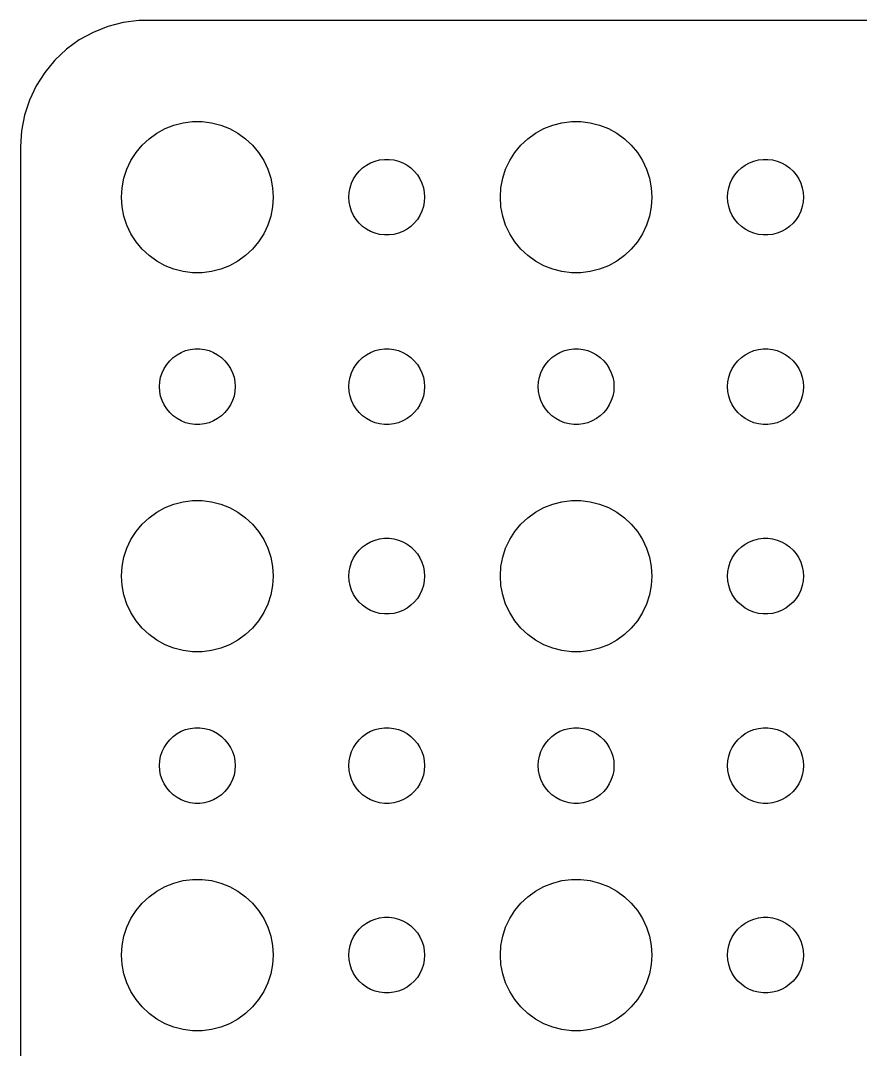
# Model space of a CAD drawing. Header units: metres. Extents: x -37 to 37, y 47 to 205.
# Drawn here: x -37 to -3.74, y 80.27 to 120.99 of the extents above; entities that cross this region are included whole.
import ezdxf

# ---------------------------------------------------------------- set-up
doc = ezdxf.new("R2010")
doc.units = ezdxf.units.M

msp = doc.modelspace()

# ---------------------------------------------------------------- linework, layer by layer
for p, q in [((-32.3139, 120.99), (-32.9369, 120.911)), ((32.3139, 120.99), (-32.3139, 120.99)), ((-33.5451, 120.755), (-34.1289, 120.524)), ((-32.9369, 120.911), (-33.5451, 120.755)), ((-34.6791, 120.222), (-35.1871, 119.853)), ((-34.1289, 120.524), (-34.6791, 120.222)), ((-35.1871, 119.853), (-35.6448, 119.423)), ((-35.6448, 119.423), (-36.0451, 118.939)), ((-36.0451, 118.939), (-36.3815, 118.409)), ((-36.3815, 118.409), (-36.6489, 117.841)), ((-36.6489, 117.841), (-36.8429, 117.243)), ((-36.8429, 117.243), (-36.9606, 116.627)), ((-30.927, 116.853), (-30.5621, 116.947)), ((-30.5621, 116.947), (-30.1884, 116.994)), ((-30.1884, 116.994), (-29.8116, 116.994)), ((-29.8116, 116.994), (-29.4379, 116.947)), ((-29.4379, 116.947), (-29.0729, 116.853)), ((-15.927, 116.853), (-15.5621, 116.947)), ((-15.5621, 116.947), (-15.1884, 116.994)), ((-15.1884, 116.994), (-14.8116, 116.994)), ((-14.8116, 116.994), (-14.4379, 116.947)), ((-14.4379, 116.947), (-14.0729, 116.853)), ((-36.9606, 116.627), (-37, 116)), ((-31.9123, 116.312), (-31.6075, 116.533)), ((-31.6075, 116.533), (-31.2773, 116.714)), ((-31.2773, 116.714), (-30.927, 116.853)), ((-29.0729, 116.853), (-28.7227, 116.714)), ((-28.7227, 116.714), (-28.3925, 116.533)), ((-28.3925, 116.533), (-28.0877, 116.312)), ((-16.9123, 116.312), (-16.6075, 116.533)), ((-16.6075, 116.533), (-16.2773, 116.714)), ((-16.2773, 116.714), (-15.927, 116.853)), ((-14.0729, 116.853), (-13.7227, 116.714)), ((-13.7227, 116.714), (-13.3925, 116.533)), ((-13.3925, 116.533), (-13.0877, 116.312)), ((-32.1869, 116.054), (-31.9123, 116.312)), ((-28.0877, 116.312), (-27.8131, 116.054)), ((-17.1869, 116.054), (-16.9123, 116.312)), ((-13.0877, 116.312), (-12.8131, 116.054)), ((-37, 116), (-37, 52)), ((-32.6289, 115.445), (-32.427, 115.763)), ((-32.427, 115.763), (-32.1869, 116.054)), ((-27.8131, 116.054), (-27.5729, 115.763)), ((-27.5729, 115.763), (-27.3711, 115.445)), ((-17.6289, 115.445), (-17.427, 115.763)), ((-17.427, 115.763), (-17.1869, 116.054)), ((-12.8131, 116.054), (-12.5729, 115.763)), ((-12.5729, 115.763), (-12.3711, 115.445)), ((-32.7893, 115.104), (-32.6289, 115.445)), ((-27.3711, 115.445), (-27.2107, 115.104)), ((-23.4561, 115.156), (-23.3037, 115.266)), ((-23.3037, 115.266), (-23.1387, 115.357)), ((-23.1387, 115.357), (-22.9635, 115.427)), ((-22.9635, 115.427), (-22.7811, 115.473)), ((-22.7811, 115.473), (-22.5942, 115.497)), ((-22.5942, 115.497), (-22.4058, 115.497)), ((-22.4058, 115.497), (-22.2189, 115.473)), ((-22.2189, 115.473), (-22.0365, 115.427)), ((-22.0365, 115.427), (-21.8613, 115.357)), ((-21.8613, 115.357), (-21.6963, 115.266)), ((-21.6963, 115.266), (-21.5439, 115.156)), ((-17.7893, 115.104), (-17.6289, 115.445)), ((-12.3711, 115.445), (-12.2107, 115.104)), ((-8.45613, 115.156), (-8.30373, 115.266)), ((-8.30373, 115.266), (-8.13866, 115.357)), ((-8.13866, 115.357), (-7.96352, 115.427)), ((-7.96352, 115.427), (-7.78107, 115.473)), ((-7.78107, 115.473), (-7.59418, 115.497)), ((-7.59418, 115.497), (-7.40581, 115.497)), ((-7.40581, 115.497), (-7.21892, 115.473)), ((-7.21892, 115.473), (-7.03647, 115.427)), ((-7.03647, 115.427), (-6.86133, 115.357)), ((-6.86133, 115.357), (-6.69626, 115.266)), ((-6.69626, 115.266), (-6.54385, 115.156)), ((-32.9057, 114.746), (-32.7893, 115.104)), ((-27.2107, 115.104), (-27.0942, 114.746)), ((-23.8145, 114.723), (-23.7135, 114.882)), ((-23.7135, 114.882), (-23.5934, 115.027)), ((-23.5934, 115.027), (-23.4561, 115.156)), ((-21.5439, 115.156), (-21.4065, 115.027)), ((-21.4065, 115.027), (-21.2865, 114.882)), ((-21.2865, 114.882), (-21.1855, 114.723)), ((-17.9057, 114.746), (-17.7893, 115.104)), ((-12.2107, 115.104), (-12.0942, 114.746)), ((-8.81445, 114.723), (-8.71352, 114.882)), ((-8.71352, 114.882), (-8.59344, 115.027)), ((-8.59344, 115.027), (-8.45613, 115.156)), ((-6.54385, 115.156), (-6.40654, 115.027)), ((-6.40654, 115.027), (-6.28647, 114.882)), ((-6.28647, 114.882), (-6.18553, 114.723)), ((-32.9763, 114.376), (-32.9057, 114.746)), ((-27.0942, 114.746), (-27.0237, 114.376)), ((-23.9529, 114.373), (-23.8947, 114.552)), ((-23.8947, 114.552), (-23.8145, 114.723)), ((-21.1855, 114.723), (-21.1053, 114.552)), ((-21.1053, 114.552), (-21.0471, 114.373)), ((-17.9763, 114.376), (-17.9057, 114.746)), ((-12.0942, 114.746), (-12.0237, 114.376)), ((-8.95287, 114.373), (-8.89465, 114.552)), ((-8.89465, 114.552), (-8.81445, 114.723)), ((-6.18553, 114.723), (-6.10533, 114.552)), ((-6.10533, 114.552), (-6.04712, 114.373)), ((-33, 114), (-32.9763, 114.376)), ((-27.0237, 114.376), (-27, 114)), ((-24, 114), (-23.9882, 114.188)), ((-23.9882, 114.188), (-23.9529, 114.373)), ((-21.0471, 114.373), (-21.0118, 114.188)), ((-21.0118, 114.188), (-21, 114)), ((-18, 114), (-17.9763, 114.376)), ((-12.0237, 114.376), (-12, 114)), ((-9, 114), (-8.98816, 114.188)), ((-8.98816, 114.188), (-8.95287, 114.373)), ((-6.04712, 114.373), (-6.01183, 114.188)), ((-6.01183, 114.188), (-6, 114)), ((-32.9763, 113.624), (-33, 114)), ((-32.9057, 113.254), (-32.9763, 113.624)), ((-27.0237, 113.624), (-27.0942, 113.254)), ((-27, 114), (-27.0237, 113.624)), ((-23.9882, 113.812), (-24, 114)), ((-23.9529, 113.627), (-23.9882, 113.812)), ((-23.8947, 113.448), (-23.9529, 113.627)), ((-21.0471, 113.627), (-21.1053, 113.448)), ((-21.0118, 113.812), (-21.0471, 113.627)), ((-21, 114), (-21.0118, 113.812)), ((-17.9763, 113.624), (-18, 114)), ((-17.9057, 113.254), (-17.9763, 113.624)), ((-12.0237, 113.624), (-12.0942, 113.254)), ((-12, 114), (-12.0237, 113.624)), ((-8.98816, 113.812), (-9, 114)), ((-8.95287, 113.627), (-8.98816, 113.812)), ((-8.89465, 113.448), (-8.95287, 113.627)), ((-6.04712, 113.627), (-6.10533, 113.448)), ((-6.01183, 113.812), (-6.04712, 113.627)), ((-6, 114), (-6.01183, 113.812)), ((-32.7893, 112.896), (-32.9057, 113.254)), ((-27.0942, 113.254), (-27.2107, 112.896)), ((-23.8145, 113.277), (-23.8947, 113.448)), ((-23.7135, 113.118), (-23.8145, 113.277)), ((-21.1855, 113.277), (-21.2865, 113.118)), ((-21.1053, 113.448), (-21.1855, 113.277)), ((-17.7893, 112.896), (-17.9057, 113.254)), ((-12.0942, 113.254), (-12.2107, 112.896)), ((-8.81445, 113.277), (-8.89465, 113.448)), ((-8.71352, 113.118), (-8.81445, 113.277)), ((-6.18553, 113.277), (-6.28647, 113.118)), ((-6.10533, 113.448), (-6.18553, 113.277)), ((-32.6289, 112.555), (-32.7893, 112.896)), ((-27.2107, 112.896), (-27.3711, 112.555)), ((-23.5934, 112.973), (-23.7135, 113.118)), ((-23.4561, 112.844), (-23.5934, 112.973)), ((-23.3037, 112.734), (-23.4561, 112.844)), ((-21.5439, 112.844), (-21.6963, 112.734)), ((-21.4065, 112.973), (-21.5439, 112.844)), ((-21.2865, 113.118), (-21.4065, 112.973)), ((-17.6289, 112.555), (-17.7893, 112.896)), ((-12.2107, 112.896), (-12.3711, 112.555)), ((-8.59344, 112.973), (-8.71352, 113.118)), ((-8.45613, 112.844), (-8.59344, 112.973)), ((-8.30373, 112.734), (-8.45613, 112.844)), ((-6.54385, 112.844), (-6.69626, 112.734)), ((-6.40654, 112.973), (-6.54385, 112.844)), ((-6.28647, 113.118), (-6.40654, 112.973)), ((-32.427, 112.237), (-32.6289, 112.555)), ((-27.3711, 112.555), (-27.5729, 112.237)), ((-23.1387, 112.643), (-23.3037, 112.734)), ((-22.9635, 112.573), (-23.1387, 112.643)), ((-22.7811, 112.527), (-22.9635, 112.573)), ((-22.5942, 112.503), (-22.7811, 112.527)), ((-22.4058, 112.503), (-22.5942, 112.503)), ((-22.2189, 112.527), (-22.4058, 112.503)), ((-22.0365, 112.573), (-22.2189, 112.527)), ((-21.8613, 112.643), (-22.0365, 112.573)), ((-21.6963, 112.734), (-21.8613, 112.643)), ((-17.427, 112.237), (-17.6289, 112.555)), ((-12.3711, 112.555), (-12.5729, 112.237)), ((-8.13866, 112.643), (-8.30373, 112.734)), ((-7.96352, 112.573), (-8.13866, 112.643)), ((-7.78107, 112.527), (-7.96352, 112.573)), ((-7.59418, 112.503), (-7.78107, 112.527)), ((-7.40581, 112.503), (-7.59418, 112.503)), ((-7.21892, 112.527), (-7.40581, 112.503)), ((-7.03647, 112.573), (-7.21892, 112.527)), ((-6.86133, 112.643), (-7.03647, 112.573)), ((-6.69626, 112.734), (-6.86133, 112.643)), ((-32.1869, 111.946), (-32.427, 112.237)), ((-27.5729, 112.237), (-27.8131, 111.946)), ((-17.1869, 111.946), (-17.427, 112.237)), ((-12.5729, 112.237), (-12.8131, 111.946)), ((-31.9123, 111.688), (-32.1869, 111.946)), ((-31.6075, 111.467), (-31.9123, 111.688)), ((-28.0877, 111.688), (-28.3925, 111.467)), ((-27.8131, 111.946), (-28.0877, 111.688)), ((-16.9123, 111.688), (-17.1869, 111.946)), ((-16.6075, 111.467), (-16.9123, 111.688)), ((-13.0877, 111.688), (-13.3925, 111.467)), ((-12.8131, 111.946), (-13.0877, 111.688)), ((-31.2773, 111.286), (-31.6075, 111.467)), ((-30.927, 111.147), (-31.2773, 111.286)), ((-28.7227, 111.286), (-29.0729, 111.147)), ((-28.3925, 111.467), (-28.7227, 111.286)), ((-16.2773, 111.286), (-16.6075, 111.467)), ((-15.927, 111.147), (-16.2773, 111.286)), ((-13.7227, 111.286), (-14.0729, 111.147)), ((-13.3925, 111.467), (-13.7227, 111.286)), ((-30.5621, 111.053), (-30.927, 111.147)), ((-30.1884, 111.006), (-30.5621, 111.053)), ((-29.8116, 111.006), (-30.1884, 111.006)), ((-29.4379, 111.053), (-29.8116, 111.006)), ((-29.0729, 111.147), (-29.4379, 111.053)), ((-15.5621, 111.053), (-15.927, 111.147)), ((-15.1884, 111.006), (-15.5621, 111.053)), ((-14.8116, 111.006), (-15.1884, 111.006)), ((-14.4379, 111.053), (-14.8116, 111.006)), ((-14.0729, 111.147), (-14.4379, 111.053)), ((-30.6387, 107.857), (-30.4635, 107.927)), ((-30.4635, 107.927), (-30.2811, 107.973)), ((-30.2811, 107.973), (-30.0942, 107.997)), ((-30.0942, 107.997), (-29.9058, 107.997)), ((-29.9058, 107.997), (-29.7189, 107.973)), ((-29.7189, 107.973), (-29.5365, 107.927)), ((-29.5365, 107.927), (-29.3613, 107.857)), ((-23.1387, 107.857), (-22.9635, 107.927)), ((-22.9635, 107.927), (-22.7811, 107.973)), ((-22.7811, 107.973), (-22.5942, 107.997)), ((-22.5942, 107.997), (-22.4058, 107.997)), ((-22.4058, 107.997), (-22.2189, 107.973)), ((-22.2189, 107.973), (-22.0365, 107.927)), ((-22.0365, 107.927), (-21.8613, 107.857)), ((-15.6387, 107.857), (-15.4635, 107.927)), ((-15.4635, 107.927), (-15.2811, 107.973)), ((-15.2811, 107.973), (-15.0942, 107.997)), ((-15.0942, 107.997), (-14.9058, 107.997)), ((-14.9058, 107.997), (-14.7189, 107.973)), ((-14.7189, 107.973), (-14.5365, 107.927)), ((-14.5365, 107.927), (-14.3613, 107.857)), ((-8.13866, 107.857), (-7.96352, 107.927)), ((-7.96352, 107.927), (-7.78107, 107.973)), ((-7.78107, 107.973), (-7.59418, 107.997)), ((-7.59418, 107.997), (-7.40581, 107.997)), ((-7.40581, 107.997), (-7.21892, 107.973)), ((-7.21892, 107.973), (-7.03647, 107.927)), ((-7.03647, 107.927), (-6.86133, 107.857)), ((-31.2135, 107.382), (-31.0934, 107.527)), ((-31.0934, 107.527), (-30.9561, 107.656)), ((-30.9561, 107.656), (-30.8037, 107.766)), ((-30.8037, 107.766), (-30.6387, 107.857)), ((-29.3613, 107.857), (-29.1963, 107.766)), ((-29.1963, 107.766), (-29.0439, 107.656)), ((-29.0439, 107.656), (-28.9065, 107.527)), ((-28.9065, 107.527), (-28.7865, 107.382)), ((-23.7135, 107.382), (-23.5934, 107.527)), ((-23.5934, 107.527), (-23.4561, 107.656)), ((-23.4561, 107.656), (-23.3037, 107.766)), ((-23.3037, 107.766), (-23.1387, 107.857)), ((-21.8613, 107.857), (-21.6963, 107.766)), ((-21.6963, 107.766), (-21.5439, 107.656)), ((-21.5439, 107.656), (-21.4065, 107.527)), ((-21.4065, 107.527), (-21.2865, 107.382)), ((-16.2135, 107.382), (-16.0934, 107.527)), ((-16.0934, 107.527), (-15.9561, 107.656)), ((-15.9561, 107.656), (-15.8037, 107.766)), ((-15.8037, 107.766), (-15.6387, 107.857)), ((-14.3613, 107.857), (-14.1963, 107.766)), ((-14.1963, 107.766), (-14.0439, 107.656)), ((-14.0439, 107.656), (-13.9065, 107.527)), ((-13.9065, 107.527), (-13.7865, 107.382)), ((-8.71352, 107.382), (-8.59344, 107.527)), ((-8.59344, 107.527), (-8.45613, 107.656)), ((-8.45613, 107.656), (-8.30373, 107.766)), ((-8.30373, 107.766), (-8.13866, 107.857)), ((-6.86133, 107.857), (-6.69626, 107.766)), ((-6.69626, 107.766), (-6.54385, 107.656)), ((-6.54385, 107.656), (-6.40654, 107.527)), ((-6.40654, 107.527), (-6.28647, 107.382)), ((-31.3947, 107.052), (-31.3145, 107.223)), ((-31.3145, 107.223), (-31.2135, 107.382)), ((-28.7865, 107.382), (-28.6855, 107.223)), ((-28.6855, 107.223), (-28.6053, 107.052)), ((-23.8947, 107.052), (-23.8145, 107.223)), ((-23.8145, 107.223), (-23.7135, 107.382)), ((-21.2865, 107.382), (-21.1855, 107.223)), ((-21.1855, 107.223), (-21.1053, 107.052)), ((-16.3947, 107.052), (-16.3145, 107.223)), ((-16.3145, 107.223), (-16.2135, 107.382)), ((-13.7865, 107.382), (-13.6855, 107.223)), ((-13.6855, 107.223), (-13.6053, 107.052)), ((-8.89465, 107.052), (-8.81445, 107.223)), ((-8.81445, 107.223), (-8.71352, 107.382)), ((-6.28647, 107.382), (-6.18553, 107.223)), ((-6.18553, 107.223), (-6.10533, 107.052)), ((-31.4882, 106.688), (-31.4529, 106.873)), ((-31.4529, 106.873), (-31.3947, 107.052)), ((-28.6053, 107.052), (-28.5471, 106.873)), ((-28.5471, 106.873), (-28.5118, 106.688)), ((-23.9882, 106.688), (-23.9529, 106.873)), ((-23.9529, 106.873), (-23.8947, 107.052)), ((-21.1053, 107.052), (-21.0471, 106.873)), ((-21.0471, 106.873), (-21.0118, 106.688)), ((-16.4882, 106.688), (-16.4529, 106.873)), ((-16.4529, 106.873), (-16.3947, 107.052)), ((-13.6053, 107.052), (-13.5471, 106.873)), ((-13.5471, 106.873), (-13.5118, 106.688)), ((-8.98816, 106.688), (-8.95287, 106.873)), ((-8.95287, 106.873), (-8.89465, 107.052)), ((-6.10533, 107.052), (-6.04712, 106.873)), ((-6.04712, 106.873), (-6.01183, 106.688)), ((-31.5, 106.5), (-31.4882, 106.688)), ((-31.4882, 106.312), (-31.5, 106.5)), ((-31.4529, 106.127), (-31.4882, 106.312)), ((-28.5118, 106.312), (-28.5471, 106.127)), ((-28.5118, 106.688), (-28.5, 106.5)), ((-28.5, 106.5), (-28.5118, 106.312)), ((-24, 106.5), (-23.9882, 106.688)), ((-23.9882, 106.312), (-24, 106.5)), ((-23.9529, 106.127), (-23.9882, 106.312)), ((-21.0118, 106.312), (-21.0471, 106.127)), ((-21.0118, 106.688), (-21, 106.5)), ((-21, 106.5), (-21.0118, 106.312)), ((-16.5, 106.5), (-16.4882, 106.688)), ((-16.4882, 106.312), (-16.5, 106.5)), ((-16.4529, 106.127), (-16.4882, 106.312)), ((-13.5118, 106.312), (-13.5471, 106.127)), ((-13.5118, 106.688), (-13.5, 106.5)), ((-13.5, 106.5), (-13.5118, 106.312)), ((-9, 106.5), (-8.98816, 106.688)), ((-8.98816, 106.312), (-9, 106.5)), ((-8.95287, 106.127), (-8.98816, 106.312)), ((-6.01183, 106.312), (-6.04712, 106.127)), ((-6.01183, 106.688), (-6, 106.5)), ((-6, 106.5), (-6.01183, 106.312)), ((-31.3947, 105.948), (-31.4529, 106.127)), ((-31.3145, 105.777), (-31.3947, 105.948)), ((-28.6053, 105.948), (-28.6855, 105.777)), ((-28.5471, 106.127), (-28.6053, 105.948)), ((-23.8947, 105.948), (-23.9529, 106.127)), ((-23.8145, 105.777), (-23.8947, 105.948)), ((-21.1053, 105.948), (-21.1855, 105.777)), ((-21.0471, 106.127), (-21.1053, 105.948)), ((-16.3947, 105.948), (-16.4529, 106.127)), ((-16.3145, 105.777), (-16.3947, 105.948)), ((-13.6053, 105.948), (-13.6855, 105.777)), ((-13.5471, 106.127), (-13.6053, 105.948)), ((-8.89465, 105.948), (-8.95287, 106.127)), ((-8.81445, 105.777), (-8.89465, 105.948)), ((-6.10533, 105.948), (-6.18553, 105.777)), ((-6.04712, 106.127), (-6.10533, 105.948)), ((-31.2135, 105.618), (-31.3145, 105.777)), ((-31.0934, 105.473), (-31.2135, 105.618)), ((-28.7865, 105.618), (-28.9065, 105.473)), ((-28.6855, 105.777), (-28.7865, 105.618)), ((-23.7135, 105.618), (-23.8145, 105.777)), ((-23.5934, 105.473), (-23.7135, 105.618)), ((-21.2865, 105.618), (-21.4065, 105.473)), ((-21.1855, 105.777), (-21.2865, 105.618)), ((-16.2135, 105.618), (-16.3145, 105.777)), ((-16.0934, 105.473), (-16.2135, 105.618)), ((-13.7865, 105.618), (-13.9065, 105.473)), ((-13.6855, 105.777), (-13.7865, 105.618)), ((-8.71352, 105.618), (-8.81445, 105.777)), ((-8.59344, 105.473), (-8.71352, 105.618)), ((-6.28647, 105.618), (-6.40654, 105.473)), ((-6.18553, 105.777), (-6.28647, 105.618)), ((-30.9561, 105.344), (-31.0934, 105.473)), ((-30.8037, 105.234), (-30.9561, 105.344)), ((-30.6387, 105.143), (-30.8037, 105.234)), ((-30.4635, 105.073), (-30.6387, 105.143)), ((-30.2811, 105.027), (-30.4635, 105.073)), ((-29.5365, 105.073), (-29.7189, 105.027)), ((-29.3613, 105.143), (-29.5365, 105.073)), ((-29.1963, 105.234), (-29.3613, 105.143)), ((-29.0439, 105.344), (-29.1963, 105.234)), ((-28.9065, 105.473), (-29.0439, 105.344)), ((-23.4561, 105.344), (-23.5934, 105.473)), ((-23.3037, 105.234), (-23.4561, 105.344)), ((-23.1387, 105.143), (-23.3037, 105.234)), ((-22.9635, 105.073), (-23.1387, 105.143)), ((-22.7811, 105.027), (-22.9635, 105.073)), ((-22.0365, 105.073), (-22.2189, 105.027)), ((-21.8613, 105.143), (-22.0365, 105.073)), ((-21.6963, 105.234), (-21.8613, 105.143)), ((-21.5439, 105.344), (-21.6963, 105.234)), ((-21.4065, 105.473), (-21.5439, 105.344)), ((-15.9561, 105.344), (-16.0934, 105.473)), ((-15.8037, 105.234), (-15.9561, 105.344)), ((-15.6387, 105.143), (-15.8037, 105.234)), ((-15.4635, 105.073), (-15.6387, 105.143)), ((-15.2811, 105.027), (-15.4635, 105.073)), ((-14.5365, 105.073), (-14.7189, 105.027)), ((-14.3613, 105.143), (-14.5365, 105.073)), ((-14.1963, 105.234), (-14.3613, 105.143)), ((-14.0439, 105.344), (-14.1963, 105.234)), ((-13.9065, 105.473), (-14.0439, 105.344)), ((-8.45613, 105.344), (-8.59344, 105.473)), ((-8.30373, 105.234), (-8.45613, 105.344)), ((-8.13866, 105.143), (-8.30373, 105.234)), ((-7.96352, 105.073), (-8.13866, 105.143)), ((-7.78107, 105.027), (-7.96352, 105.073)), ((-7.03647, 105.073), (-7.21892, 105.027)), ((-6.86133, 105.143), (-7.03647, 105.073)), ((-6.69626, 105.234), (-6.86133, 105.143)), ((-6.54385, 105.344), (-6.69626, 105.234)), ((-6.40654, 105.473), (-6.54385, 105.344)), ((-30.0942, 105.003), (-30.2811, 105.027)), ((-29.9058, 105.003), (-30.0942, 105.003)), ((-29.7189, 105.027), (-29.9058, 105.003)), ((-22.5942, 105.003), (-22.7811, 105.027)), ((-22.4058, 105.003), (-22.5942, 105.003)), ((-22.2189, 105.027), (-22.4058, 105.003)), ((-15.0942, 105.003), (-15.2811, 105.027)), ((-14.9058, 105.003), (-15.0942, 105.003)), ((-14.7189, 105.027), (-14.9058, 105.003)), ((-7.59418, 105.003), (-7.78107, 105.027)), ((-7.40581, 105.003), (-7.59418, 105.003)), ((-7.21892, 105.027), (-7.40581, 105.003)), ((-31.2773, 101.714), (-30.927, 101.853)), ((-30.927, 101.853), (-30.5621, 101.947)), ((-30.5621, 101.947), (-30.1884, 101.994)), ((-30.1884, 101.994), (-29.8116, 101.994)), ((-29.8116, 101.994), (-29.4379, 101.947)), ((-29.4379, 101.947), (-29.0729, 101.853)), ((-29.0729, 101.853), (-28.7227, 101.714)), ((-16.2773, 101.714), (-15.927, 101.853)), ((-15.927, 101.853), (-15.5621, 101.947)), ((-15.5621, 101.947), (-15.1884, 101.994)), ((-15.1884, 101.994), (-14.8116, 101.994)), ((-14.8116, 101.994), (-14.4379, 101.947)), ((-14.4379, 101.947), (-14.0729, 101.853)), ((-14.0729, 101.853), (-13.7227, 101.714)), ((-31.9123, 101.312), (-31.6075, 101.533)), ((-31.6075, 101.533), (-31.2773, 101.714)), ((-28.7227, 101.714), (-28.3925, 101.533)), ((-28.3925, 101.533), (-28.0877, 101.312)), ((-16.9123, 101.312), (-16.6075, 101.533)), ((-16.6075, 101.533), (-16.2773, 101.714)), ((-13.7227, 101.714), (-13.3925, 101.533)), ((-13.3925, 101.533), (-13.0877, 101.312)), ((-32.427, 100.763), (-32.1869, 101.054)), ((-32.1869, 101.054), (-31.9123, 101.312)), ((-28.0877, 101.312), (-27.8131, 101.054)), ((-27.8131, 101.054), (-27.5729, 100.763)), ((-17.427, 100.763), (-17.1869, 101.054)), ((-17.1869, 101.054), (-16.9123, 101.312)), ((-13.0877, 101.312), (-12.8131, 101.054)), ((-12.8131, 101.054), (-12.5729, 100.763)), ((-32.6289, 100.445), (-32.427, 100.763)), ((-27.5729, 100.763), (-27.3711, 100.445)), ((-17.6289, 100.445), (-17.427, 100.763)), ((-12.5729, 100.763), (-12.3711, 100.445)), ((-32.7893, 100.104), (-32.6289, 100.445)), ((-27.3711, 100.445), (-27.2107, 100.104)), ((-23.4561, 100.156), (-23.3037, 100.266)), ((-23.3037, 100.266), (-23.1387, 100.357)), ((-23.1387, 100.357), (-22.9635, 100.427)), ((-22.9635, 100.427), (-22.7811, 100.473)), ((-22.7811, 100.473), (-22.5942, 100.497)), ((-22.5942, 100.497), (-22.4058, 100.497)), ((-22.4058, 100.497), (-22.2189, 100.473)), ((-22.2189, 100.473), (-22.0365, 100.427)), ((-22.0365, 100.427), (-21.8613, 100.357)), ((-21.8613, 100.357), (-21.6963, 100.266)), ((-21.6963, 100.266), (-21.5439, 100.156)), ((-17.7893, 100.104), (-17.6289, 100.445)), ((-12.3711, 100.445), (-12.2107, 100.104)), ((-8.45613, 100.156), (-8.30373, 100.266)), ((-8.30373, 100.266), (-8.13866, 100.357)), ((-8.13866, 100.357), (-7.96352, 100.427)), ((-7.96352, 100.427), (-7.78107, 100.473)), ((-7.78107, 100.473), (-7.59418, 100.497)), ((-7.59418, 100.497), (-7.40581, 100.497)), ((-7.40581, 100.497), (-7.21892, 100.473)), ((-7.21892, 100.473), (-7.03647, 100.427)), ((-7.03647, 100.427), (-6.86133, 100.357)), ((-6.86133, 100.357), (-6.69626, 100.266)), ((-6.69626, 100.266), (-6.54385, 100.156)), ((-32.9057, 99.7461), (-32.7893, 100.104)), ((-27.2107, 100.104), (-27.0942, 99.7461)), ((-23.8145, 99.7226), (-23.7135, 99.8817)), ((-23.7135, 99.8817), (-23.5934, 100.027)), ((-23.5934, 100.027), (-23.4561, 100.156)), ((-21.5439, 100.156), (-21.4065, 100.027)), ((-21.4065, 100.027), (-21.2865, 99.8817)), ((-21.2865, 99.8817), (-21.1855, 99.7226)), ((-17.9057, 99.7461), (-17.7893, 100.104)), ((-12.2107, 100.104), (-12.0942, 99.7461)), ((-8.81445, 99.7226), (-8.71352, 99.8817)), ((-8.71352, 99.8817), (-8.59344, 100.027)), ((-8.59344, 100.027), (-8.45613, 100.156)), ((-6.54385, 100.156), (-6.40654, 100.027)), ((-6.40654, 100.027), (-6.28647, 99.8817)), ((-6.28647, 99.8817), (-6.18553, 99.7226)), ((-33, 99), (-32.9763, 99.376)), ((-32.9763, 99.376), (-32.9057, 99.7461)), ((-27.0942, 99.7461), (-27.0237, 99.376)), ((-27.0237, 99.376), (-27, 99)), ((-23.9882, 99.188), (-23.9529, 99.373)), ((-23.9529, 99.373), (-23.8947, 99.5522)), ((-23.8947, 99.5522), (-23.8145, 99.7226)), ((-21.1855, 99.7226), (-21.1053, 99.5522)), ((-21.1053, 99.5522), (-21.0471, 99.373)), ((-21.0471, 99.373), (-21.0118, 99.188)), ((-18, 99), (-17.9763, 99.376)), ((-17.9763, 99.376), (-17.9057, 99.7461)), ((-12.0942, 99.7461), (-12.0237, 99.376)), ((-12.0237, 99.376), (-12, 99)), ((-8.98816, 99.188), (-8.95287, 99.373)), ((-8.95287, 99.373), (-8.89465, 99.5522)), ((-8.89465, 99.5522), (-8.81445, 99.7226)), ((-6.18553, 99.7226), (-6.10533, 99.5522)), ((-6.10533, 99.5522), (-6.04712, 99.373)), ((-6.04712, 99.373), (-6.01183, 99.188)), ((-32.9763, 98.624), (-33, 99)), ((-27, 99), (-27.0237, 98.624)), ((-24, 99), (-23.9882, 99.188)), ((-23.9882, 98.812), (-24, 99)), ((-21.0118, 99.188), (-21, 99)), ((-21, 99), (-21.0118, 98.812)), ((-17.9763, 98.624), (-18, 99)), ((-12, 99), (-12.0237, 98.624)), ((-9, 99), (-8.98816, 99.188)), ((-8.98816, 98.812), (-9, 99)), ((-6.01183, 99.188), (-6, 99)), ((-6, 99), (-6.01183, 98.812)), ((-32.9057, 98.2539), (-32.9763, 98.624)), ((-27.0237, 98.624), (-27.0942, 98.2539)), ((-23.9529, 98.627), (-23.9882, 98.812)), ((-23.8947, 98.4478), (-23.9529, 98.627)), ((-21.0471, 98.627), (-21.1053, 98.4478)), ((-21.0118, 98.812), (-21.0471, 98.627)), ((-17.9057, 98.2539), (-17.9763, 98.624)), ((-12.0237, 98.624), (-12.0942, 98.2539)), ((-8.95287, 98.627), (-8.98816, 98.812)), ((-8.89465, 98.4478), (-8.95287, 98.627)), ((-6.04712, 98.627), (-6.10533, 98.4478)), ((-6.01183, 98.812), (-6.04712, 98.627)), ((-32.7893, 97.8956), (-32.9057, 98.2539)), ((-27.0942, 98.2539), (-27.2107, 97.8956)), ((-23.8145, 98.2774), (-23.8947, 98.4478)), ((-23.7135, 98.1183), (-23.8145, 98.2774)), ((-21.1855, 98.2774), (-21.2865, 98.1183)), ((-21.1053, 98.4478), (-21.1855, 98.2774)), ((-17.7893, 97.8956), (-17.9057, 98.2539)), ((-12.0942, 98.2539), (-12.2107, 97.8956)), ((-8.81445, 98.2774), (-8.89465, 98.4478)), ((-8.71352, 98.1183), (-8.81445, 98.2774)), ((-6.18553, 98.2774), (-6.28647, 98.1183)), ((-6.10533, 98.4478), (-6.18553, 98.2774)), ((-32.6289, 97.5547), (-32.7893, 97.8956)), ((-27.2107, 97.8956), (-27.3711, 97.5547)), ((-23.5934, 97.9732), (-23.7135, 98.1183)), ((-23.4561, 97.8442), (-23.5934, 97.9732)), ((-23.3037, 97.7335), (-23.4561, 97.8442)), ((-21.5439, 97.8442), (-21.6963, 97.7335)), ((-21.4065, 97.9732), (-21.5439, 97.8442)), ((-21.2865, 98.1183), (-21.4065, 97.9732)), ((-17.6289, 97.5547), (-17.7893, 97.8956)), ((-12.2107, 97.8956), (-12.3711, 97.5547)), ((-8.59344, 97.9732), (-8.71352, 98.1183)), ((-8.45613, 97.8442), (-8.59344, 97.9732)), ((-8.30373, 97.7335), (-8.45613, 97.8442)), ((-6.54385, 97.8442), (-6.69626, 97.7335)), ((-6.40654, 97.9732), (-6.54385, 97.8442)), ((-6.28647, 98.1183), (-6.40654, 97.9732)), ((-32.427, 97.2366), (-32.6289, 97.5547)), ((-27.3711, 97.5547), (-27.5729, 97.2366)), ((-23.1387, 97.6427), (-23.3037, 97.7335)), ((-22.9635, 97.5734), (-23.1387, 97.6427)), ((-22.7811, 97.5266), (-22.9635, 97.5734)), ((-22.5942, 97.5029), (-22.7811, 97.5266)), ((-22.4058, 97.5029), (-22.5942, 97.5029)), ((-22.2189, 97.5266), (-22.4058, 97.5029)), ((-22.0365, 97.5734), (-22.2189, 97.5266)), ((-21.8613, 97.6427), (-22.0365, 97.5734)), ((-21.6963, 97.7335), (-21.8613, 97.6427)), ((-17.427, 97.2366), (-17.6289, 97.5547)), ((-12.3711, 97.5547), (-12.5729, 97.2366)), ((-8.13866, 97.6427), (-8.30373, 97.7335)), ((-7.96352, 97.5734), (-8.13866, 97.6427)), ((-7.78107, 97.5266), (-7.96352, 97.5734)), ((-7.59418, 97.5029), (-7.78107, 97.5266)), ((-7.40581, 97.5029), (-7.59418, 97.5029)), ((-7.21892, 97.5266), (-7.40581, 97.5029)), ((-7.03647, 97.5734), (-7.21892, 97.5266)), ((-6.86133, 97.6427), (-7.03647, 97.5734)), ((-6.69626, 97.7335), (-6.86133, 97.6427)), ((-32.1869, 96.9464), (-32.427, 97.2366)), ((-31.9123, 96.6884), (-32.1869, 96.9464)), ((-27.8131, 96.9464), (-28.0877, 96.6884)), ((-27.5729, 97.2366), (-27.8131, 96.9464)), ((-17.1869, 96.9464), (-17.427, 97.2366)), ((-16.9123, 96.6884), (-17.1869, 96.9464)), ((-12.8131, 96.9464), (-13.0877, 96.6884)), ((-12.5729, 97.2366), (-12.8131, 96.9464)), ((-31.6075, 96.467), (-31.9123, 96.6884)), ((-28.0877, 96.6884), (-28.3925, 96.467)), ((-16.6075, 96.467), (-16.9123, 96.6884)), ((-13.0877, 96.6884), (-13.3925, 96.467)), ((-31.2773, 96.2855), (-31.6075, 96.467)), ((-30.927, 96.1468), (-31.2773, 96.2855)), ((-30.5621, 96.0531), (-30.927, 96.1468)), ((-29.0729, 96.1468), (-29.4379, 96.0531)), ((-28.7227, 96.2855), (-29.0729, 96.1468)), ((-28.3925, 96.467), (-28.7227, 96.2855)), ((-16.2773, 96.2855), (-16.6075, 96.467)), ((-15.927, 96.1468), (-16.2773, 96.2855)), ((-15.5621, 96.0531), (-15.927, 96.1468)), ((-14.0729, 96.1468), (-14.4379, 96.0531)), ((-13.7227, 96.2855), (-14.0729, 96.1468)), ((-13.3925, 96.467), (-13.7227, 96.2855)), ((-30.1884, 96.0059), (-30.5621, 96.0531)), ((-29.8116, 96.0059), (-30.1884, 96.0059)), ((-29.4379, 96.0531), (-29.8116, 96.0059)), ((-15.1884, 96.0059), (-15.5621, 96.0531)), ((-14.8116, 96.0059), (-15.1884, 96.0059)), ((-14.4379, 96.0531), (-14.8116, 96.0059)), ((-30.8037, 92.7665), (-30.6387, 92.8572)), ((-30.6387, 92.8572), (-30.4635, 92.9266)), ((-30.4635, 92.9266), (-30.2811, 92.9734)), ((-30.2811, 92.9734), (-30.0942, 92.997)), ((-30.0942, 92.997), (-29.9058, 92.997)), ((-29.9058, 92.997), (-29.7189, 92.9734)), ((-29.7189, 92.9734), (-29.5365, 92.9266)), ((-29.5365, 92.9266), (-29.3613, 92.8572)), ((-29.3613, 92.8572), (-29.1963, 92.7665)), ((-23.3037, 92.7665), (-23.1387, 92.8572)), ((-23.1387, 92.8572), (-22.9635, 92.9266)), ((-22.9635, 92.9266), (-22.7811, 92.9734)), ((-22.7811, 92.9734), (-22.5942, 92.997)), ((-22.5942, 92.997), (-22.4058, 92.997)), ((-22.4058, 92.997), (-22.2189, 92.9734)), ((-22.2189, 92.9734), (-22.0365, 92.9266)), ((-22.0365, 92.9266), (-21.8613, 92.8572)), ((-21.8613, 92.8572), (-21.6963, 92.7665)), ((-15.8037, 92.7665), (-15.6387, 92.8572)), ((-15.6387, 92.8572), (-15.4635, 92.9266)), ((-15.4635, 92.9266), (-15.2811, 92.9734)), ((-15.2811, 92.9734), (-15.0942, 92.997)), ((-15.0942, 92.997), (-14.9058, 92.997)), ((-14.9058, 92.997), (-14.7189, 92.9734)), ((-14.7189, 92.9734), (-14.5365, 92.9266)), ((-14.5365, 92.9266), (-14.3613, 92.8572)), ((-14.3613, 92.8572), (-14.1963, 92.7665)), ((-8.30373, 92.7665), (-8.13866, 92.8572)), ((-8.13866, 92.8572), (-7.96352, 92.9266)), ((-7.96352, 92.9266), (-7.78107, 92.9734)), ((-7.78107, 92.9734), (-7.59418, 92.997)), ((-7.59418, 92.997), (-7.40581, 92.997)), ((-7.40581, 92.997), (-7.21892, 92.9734)), ((-7.21892, 92.9734), (-7.03647, 92.9266)), ((-7.03647, 92.9266), (-6.86133, 92.8572)), ((-6.86133, 92.8572), (-6.69626, 92.7665)), ((-31.2135, 92.3817), (-31.0934, 92.5268)), ((-31.0934, 92.5268), (-30.9561, 92.6558)), ((-30.9561, 92.6558), (-30.8037, 92.7665)), ((-29.1963, 92.7665), (-29.0439, 92.6558)), ((-29.0439, 92.6558), (-28.9065, 92.5268)), ((-28.9065, 92.5268), (-28.7865, 92.3817)), ((-23.7135, 92.3817), (-23.5934, 92.5268)), ((-23.5934, 92.5268), (-23.4561, 92.6558)), ((-23.4561, 92.6558), (-23.3037, 92.7665)), ((-21.6963, 92.7665), (-21.5439, 92.6558)), ((-21.5439, 92.6558), (-21.4065, 92.5268)), ((-21.4065, 92.5268), (-21.2865, 92.3817)), ((-16.2135, 92.3817), (-16.0934, 92.5268)), ((-16.0934, 92.5268), (-15.9561, 92.6558)), ((-15.9561, 92.6558), (-15.8037, 92.7665)), ((-14.1963, 92.7665), (-14.0439, 92.6558)), ((-14.0439, 92.6558), (-13.9065, 92.5268)), ((-13.9065, 92.5268), (-13.7865, 92.3817)), ((-8.71352, 92.3817), (-8.59344, 92.5268)), ((-8.59344, 92.5268), (-8.45613, 92.6558)), ((-8.45613, 92.6558), (-8.30373, 92.7665)), ((-6.69626, 92.7665), (-6.54385, 92.6558)), ((-6.54385, 92.6558), (-6.40654, 92.5268)), ((-6.40654, 92.5268), (-6.28647, 92.3817)), ((-31.4529, 91.873), (-31.3947, 92.0522)), ((-31.3947, 92.0522), (-31.3145, 92.2226)), ((-31.3145, 92.2226), (-31.2135, 92.3817)), ((-28.7865, 92.3817), (-28.6855, 92.2226)), ((-28.6855, 92.2226), (-28.6053, 92.0522)), ((-28.6053, 92.0522), (-28.5471, 91.873)), ((-23.9529, 91.873), (-23.8947, 92.0522)), ((-23.8947, 92.0522), (-23.8145, 92.2226)), ((-23.8145, 92.2226), (-23.7135, 92.3817)), ((-21.2865, 92.3817), (-21.1855, 92.2226)), ((-21.1855, 92.2226), (-21.1053, 92.0522)), ((-21.1053, 92.0522), (-21.0471, 91.873)), ((-16.4529, 91.873), (-16.3947, 92.0522)), ((-16.3947, 92.0522), (-16.3145, 92.2226)), ((-16.3145, 92.2226), (-16.2135, 92.3817)), ((-13.7865, 92.3817), (-13.6855, 92.2226)), ((-13.6855, 92.2226), (-13.6053, 92.0522)), ((-13.6053, 92.0522), (-13.5471, 91.873)), ((-8.95287, 91.873), (-8.89465, 92.0522)), ((-8.89465, 92.0522), (-8.81445, 92.2226)), ((-8.81445, 92.2226), (-8.71352, 92.3817)), ((-6.28647, 92.3817), (-6.18553, 92.2226)), ((-6.18553, 92.2226), (-6.10533, 92.0522)), ((-6.10533, 92.0522), (-6.04712, 91.873)), ((-31.5, 91.5), (-31.4882, 91.688)), ((-31.4882, 91.688), (-31.4529, 91.873)), ((-28.5471, 91.873), (-28.5118, 91.688)), ((-28.5118, 91.688), (-28.5, 91.5)), ((-24, 91.5), (-23.9882, 91.688)), ((-23.9882, 91.688), (-23.9529, 91.873)), ((-21.0471, 91.873), (-21.0118, 91.688)), ((-21.0118, 91.688), (-21, 91.5)), ((-16.5, 91.5), (-16.4882, 91.688)), ((-16.4882, 91.688), (-16.4529, 91.873)), ((-13.5471, 91.873), (-13.5118, 91.688)), ((-13.5118, 91.688), (-13.5, 91.5)), ((-9, 91.5), (-8.98816, 91.688)), ((-8.98816, 91.688), (-8.95287, 91.873)), ((-6.04712, 91.873), (-6.01183, 91.688)), ((-6.01183, 91.688), (-6, 91.5)), ((-31.4882, 91.312), (-31.5, 91.5)), ((-31.4529, 91.127), (-31.4882, 91.312)), ((-28.5118, 91.312), (-28.5471, 91.127)), ((-28.5, 91.5), (-28.5118, 91.312)), ((-23.9882, 91.312), (-24, 91.5)), ((-23.9529, 91.127), (-23.9882, 91.312)), ((-21.0118, 91.312), (-21.0471, 91.127)), ((-21, 91.5), (-21.0118, 91.312)), ((-16.4882, 91.312), (-16.5, 91.5)), ((-16.4529, 91.127), (-16.4882, 91.312)), ((-13.5118, 91.312), (-13.5471, 91.127)), ((-13.5, 91.5), (-13.5118, 91.312)), ((-8.98816, 91.312), (-9, 91.5)), ((-8.95287, 91.127), (-8.98816, 91.312)), ((-6.01183, 91.312), (-6.04712, 91.127)), ((-6, 91.5), (-6.01183, 91.312)), ((-31.3947, 90.9478), (-31.4529, 91.127)), ((-31.3145, 90.7774), (-31.3947, 90.9478)), ((-28.6053, 90.9478), (-28.6855, 90.7774)), ((-28.5471, 91.127), (-28.6053, 90.9478)), ((-23.8947, 90.9478), (-23.9529, 91.127)), ((-23.8145, 90.7774), (-23.8947, 90.9478)), ((-21.1053, 90.9478), (-21.1855, 90.7774)), ((-21.0471, 91.127), (-21.1053, 90.9478)), ((-16.3947, 90.9478), (-16.4529, 91.127)), ((-16.3145, 90.7774), (-16.3947, 90.9478)), ((-13.6053, 90.9478), (-13.6855, 90.7774)), ((-13.5471, 91.127), (-13.6053, 90.9478)), ((-8.89465, 90.9478), (-8.95287, 91.127)), ((-8.81445, 90.7774), (-8.89465, 90.9478)), ((-6.10533, 90.9478), (-6.18553, 90.7774)), ((-6.04712, 91.127), (-6.10533, 90.9478)), ((-31.2135, 90.6183), (-31.3145, 90.7774)), ((-31.0934, 90.4732), (-31.2135, 90.6183)), ((-30.9561, 90.3442), (-31.0934, 90.4732)), ((-28.9065, 90.4732), (-29.0439, 90.3442)), ((-28.7865, 90.6183), (-28.9065, 90.4732)), ((-28.6855, 90.7774), (-28.7865, 90.6183)), ((-23.7135, 90.6183), (-23.8145, 90.7774)), ((-23.5934, 90.4732), (-23.7135, 90.6183)), ((-23.4561, 90.3442), (-23.5934, 90.4732)), ((-21.4065, 90.4732), (-21.5439, 90.3442)), ((-21.2865, 90.6183), (-21.4065, 90.4732)), ((-21.1855, 90.7774), (-21.2865, 90.6183)), ((-16.2135, 90.6183), (-16.3145, 90.7774)), ((-16.0934, 90.4732), (-16.2135, 90.6183)), ((-15.9561, 90.3442), (-16.0934, 90.4732)), ((-13.9065, 90.4732), (-14.0439, 90.3442)), ((-13.7865, 90.6183), (-13.9065, 90.4732)), ((-13.6855, 90.7774), (-13.7865, 90.6183)), ((-8.71352, 90.6183), (-8.81445, 90.7774)), ((-8.59344, 90.4732), (-8.71352, 90.6183)), ((-8.45613, 90.3442), (-8.59344, 90.4732)), ((-6.40654, 90.4732), (-6.54385, 90.3442)), ((-6.28647, 90.6183), (-6.40654, 90.4732)), ((-6.18553, 90.7774), (-6.28647, 90.6183)), ((-30.8037, 90.2335), (-30.9561, 90.3442)), ((-30.6387, 90.1427), (-30.8037, 90.2335)), ((-30.4635, 90.0734), (-30.6387, 90.1427)), ((-30.2811, 90.0266), (-30.4635, 90.0734)), ((-30.0942, 90.0029), (-30.2811, 90.0266)), ((-29.9058, 90.0029), (-30.0942, 90.0029)), ((-29.7189, 90.0266), (-29.9058, 90.0029)), ((-29.5365, 90.0734), (-29.7189, 90.0266)), ((-29.3613, 90.1427), (-29.5365, 90.0734)), ((-29.1963, 90.2335), (-29.3613, 90.1427)), ((-29.0439, 90.3442), (-29.1963, 90.2335)), ((-23.3037, 90.2335), (-23.4561, 90.3442)), ((-23.1387, 90.1427), (-23.3037, 90.2335)), ((-22.9635, 90.0734), (-23.1387, 90.1427)), ((-22.7811, 90.0266), (-22.9635, 90.0734)), ((-22.5942, 90.0029), (-22.7811, 90.0266)), ((-22.4058, 90.0029), (-22.5942, 90.0029)), ((-22.2189, 90.0266), (-22.4058, 90.0029)), ((-22.0365, 90.0734), (-22.2189, 90.0266)), ((-21.8613, 90.1427), (-22.0365, 90.0734)), ((-21.6963, 90.2335), (-21.8613, 90.1427)), ((-21.5439, 90.3442), (-21.6963, 90.2335)), ((-15.8037, 90.2335), (-15.9561, 90.3442)), ((-15.6387, 90.1427), (-15.8037, 90.2335)), ((-15.4635, 90.0734), (-15.6387, 90.1427)), ((-15.2811, 90.0266), (-15.4635, 90.0734)), ((-15.0942, 90.0029), (-15.2811, 90.0266)), ((-14.9058, 90.0029), (-15.0942, 90.0029)), ((-14.7189, 90.0266), (-14.9058, 90.0029)), ((-14.5365, 90.0734), (-14.7189, 90.0266)), ((-14.3613, 90.1427), (-14.5365, 90.0734)), ((-14.1963, 90.2335), (-14.3613, 90.1427)), ((-14.0439, 90.3442), (-14.1963, 90.2335)), ((-8.30373, 90.2335), (-8.45613, 90.3442)), ((-8.13866, 90.1427), (-8.30373, 90.2335)), ((-7.96352, 90.0734), (-8.13866, 90.1427)), ((-7.78107, 90.0266), (-7.96352, 90.0734)), ((-7.59418, 90.0029), (-7.78107, 90.0266)), ((-7.40581, 90.0029), (-7.59418, 90.0029)), ((-7.21892, 90.0266), (-7.40581, 90.0029)), ((-7.03647, 90.0734), (-7.21892, 90.0266)), ((-6.86133, 90.1427), (-7.03647, 90.0734)), ((-6.69626, 90.2335), (-6.86133, 90.1427)), ((-6.54385, 90.3442), (-6.69626, 90.2335)), ((-31.2773, 86.7145), (-30.927, 86.8532)), ((-30.927, 86.8532), (-30.5621, 86.9469)), ((-30.5621, 86.9469), (-30.1884, 86.9941)), ((-30.1884, 86.9941), (-29.8116, 86.9941)), ((-29.8116, 86.9941), (-29.4379, 86.9469)), ((-29.4379, 86.9469), (-29.0729, 86.8532)), ((-29.0729, 86.8532), (-28.7227, 86.7145)), ((-16.2773, 86.7145), (-15.927, 86.8532)), ((-15.927, 86.8532), (-15.5621, 86.9469)), ((-15.5621, 86.9469), (-15.1884, 86.9941)), ((-15.1884, 86.9941), (-14.8116, 86.9941)), ((-14.8116, 86.9941), (-14.4379, 86.9469)), ((-14.4379, 86.9469), (-14.0729, 86.8532)), ((-14.0729, 86.8532), (-13.7227, 86.7145)), ((-31.9123, 86.3115), (-31.6075, 86.533)), ((-31.6075, 86.533), (-31.2773, 86.7145)), ((-28.7227, 86.7145), (-28.3925, 86.533)), ((-28.3925, 86.533), (-28.0877, 86.3115)), ((-16.9123, 86.3115), (-16.6075, 86.533)), ((-16.6075, 86.533), (-16.2773, 86.7145)), ((-13.7227, 86.7145), (-13.3925, 86.533)), ((-13.3925, 86.533), (-13.0877, 86.3115)), ((-32.427, 85.7634), (-32.1869, 86.0536)), ((-32.1869, 86.0536), (-31.9123, 86.3115)), ((-28.0877, 86.3115), (-27.8131, 86.0536)), ((-27.8131, 86.0536), (-27.5729, 85.7634)), ((-17.427, 85.7634), (-17.1869, 86.0536)), ((-17.1869, 86.0536), (-16.9123, 86.3115)), ((-13.0877, 86.3115), (-12.8131, 86.0536)), ((-12.8131, 86.0536), (-12.5729, 85.7634)), ((-32.6289, 85.4453), (-32.427, 85.7634)), ((-27.5729, 85.7634), (-27.3711, 85.4453)), ((-17.6289, 85.4453), (-17.427, 85.7634)), ((-12.5729, 85.7634), (-12.3711, 85.4453)), ((-32.7893, 85.1044), (-32.6289, 85.4453)), ((-27.3711, 85.4453), (-27.2107, 85.1044)), ((-23.5934, 85.0268), (-23.4561, 85.1558)), ((-23.4561, 85.1558), (-23.3037, 85.2665)), ((-23.3037, 85.2665), (-23.1387, 85.3572)), ((-23.1387, 85.3572), (-22.9635, 85.4266)), ((-22.9635, 85.4266), (-22.7811, 85.4734)), ((-22.7811, 85.4734), (-22.5942, 85.497)), ((-22.5942, 85.497), (-22.4058, 85.497)), ((-22.4058, 85.497), (-22.2189, 85.4734)), ((-22.2189, 85.4734), (-22.0365, 85.4266)), ((-22.0365, 85.4266), (-21.8613, 85.3572)), ((-21.8613, 85.3572), (-21.6963, 85.2665)), ((-21.6963, 85.2665), (-21.5439, 85.1558)), ((-21.5439, 85.1558), (-21.4065, 85.0268)), ((-17.7893, 85.1044), (-17.6289, 85.4453)), ((-12.3711, 85.4453), (-12.2107, 85.1044)), ((-8.59344, 85.0268), (-8.45613, 85.1558)), ((-8.45613, 85.1558), (-8.30373, 85.2665)), ((-8.30373, 85.2665), (-8.13866, 85.3572)), ((-8.13866, 85.3572), (-7.96352, 85.4266)), ((-7.96352, 85.4266), (-7.78107, 85.4734)), ((-7.78107, 85.4734), (-7.59418, 85.497)), ((-7.59418, 85.497), (-7.40581, 85.497)), ((-7.40581, 85.497), (-7.21892, 85.4734)), ((-7.21892, 85.4734), (-7.03647, 85.4266)), ((-7.03647, 85.4266), (-6.86133, 85.3572)), ((-6.86133, 85.3572), (-6.69626, 85.2665)), ((-6.69626, 85.2665), (-6.54385, 85.1558)), ((-6.54385, 85.1558), (-6.40654, 85.0268)), ((-32.9763, 84.376), (-32.9057, 84.7461)), ((-32.9057, 84.7461), (-32.7893, 85.1044)), ((-27.2107, 85.1044), (-27.0942, 84.7461)), ((-27.0942, 84.7461), (-27.0237, 84.376)), ((-23.8947, 84.5522), (-23.8145, 84.7226)), ((-23.8145, 84.7226), (-23.7135, 84.8817)), ((-23.7135, 84.8817), (-23.5934, 85.0268)), ((-21.4065, 85.0268), (-21.2865, 84.8817)), ((-21.2865, 84.8817), (-21.1855, 84.7226)), ((-21.1855, 84.7226), (-21.1053, 84.5522)), ((-17.9763, 84.376), (-17.9057, 84.7461)), ((-17.9057, 84.7461), (-17.7893, 85.1044)), ((-12.2107, 85.1044), (-12.0942, 84.7461)), ((-12.0942, 84.7461), (-12.0237, 84.376)), ((-8.89465, 84.5522), (-8.81445, 84.7226)), ((-8.81445, 84.7226), (-8.71352, 84.8817)), ((-8.71352, 84.8817), (-8.59344, 85.0268)), ((-6.40654, 85.0268), (-6.28647, 84.8817)), ((-6.28647, 84.8817), (-6.18553, 84.7226)), ((-6.18553, 84.7226), (-6.10533, 84.5522)), ((-33, 84), (-32.9763, 84.376)), ((-27.0237, 84.376), (-27, 84)), ((-23.9882, 84.188), (-23.9529, 84.373)), ((-23.9529, 84.373), (-23.8947, 84.5522)), ((-21.1053, 84.5522), (-21.0471, 84.373)), ((-21.0471, 84.373), (-21.0118, 84.188)), ((-18, 84), (-17.9763, 84.376)), ((-12.0237, 84.376), (-12, 84)), ((-8.98816, 84.188), (-8.95287, 84.373)), ((-8.95287, 84.373), (-8.89465, 84.5522)), ((-6.10533, 84.5522), (-6.04712, 84.373)), ((-6.04712, 84.373), (-6.01183, 84.188)), ((-32.9763, 83.624), (-33, 84)), ((-27, 84), (-27.0237, 83.624)), ((-24, 84), (-23.9882, 84.188)), ((-23.9882, 83.812), (-24, 84)), ((-21.0118, 84.188), (-21, 84)), ((-21, 84), (-21.0118, 83.812)), ((-17.9763, 83.624), (-18, 84)), ((-12, 84), (-12.0237, 83.624)), ((-9, 84), (-8.98816, 84.188)), ((-8.98816, 83.812), (-9, 84)), ((-6.01183, 84.188), (-6, 84)), ((-6, 84), (-6.01183, 83.812)), ((-32.9057, 83.2539), (-32.9763, 83.624)), ((-27.0237, 83.624), (-27.0942, 83.2539)), ((-23.9529, 83.627), (-23.9882, 83.812)), ((-23.8947, 83.4478), (-23.9529, 83.627)), ((-21.0471, 83.627), (-21.1053, 83.4478)), ((-21.0118, 83.812), (-21.0471, 83.627)), ((-17.9057, 83.2539), (-17.9763, 83.624)), ((-12.0237, 83.624), (-12.0942, 83.2539)), ((-8.95287, 83.627), (-8.98816, 83.812)), ((-8.89465, 83.4478), (-8.95287, 83.627)), ((-6.04712, 83.627), (-6.10533, 83.4478)), ((-6.01183, 83.812), (-6.04712, 83.627)), ((-32.7893, 82.8956), (-32.9057, 83.2539)), ((-27.0942, 83.2539), (-27.2107, 82.8956)), ((-23.8145, 83.2774), (-23.8947, 83.4478)), ((-23.7135, 83.1183), (-23.8145, 83.2774)), ((-23.5934, 82.9732), (-23.7135, 83.1183)), ((-21.2865, 83.1183), (-21.4065, 82.9732)), ((-21.1855, 83.2774), (-21.2865, 83.1183)), ((-21.1053, 83.4478), (-21.1855, 83.2774)), ((-17.7893, 82.8956), (-17.9057, 83.2539)), ((-12.0942, 83.2539), (-12.2107, 82.8956)), ((-8.81445, 83.2774), (-8.89465, 83.4478)), ((-8.71352, 83.1183), (-8.81445, 83.2774)), ((-8.59344, 82.9732), (-8.71352, 83.1183)), ((-6.28647, 83.1183), (-6.40654, 82.9732)), ((-6.18553, 83.2774), (-6.28647, 83.1183)), ((-6.10533, 83.4478), (-6.18553, 83.2774)), ((-32.6289, 82.5547), (-32.7893, 82.8956)), ((-27.2107, 82.8956), (-27.3711, 82.5547)), ((-23.4561, 82.8442), (-23.5934, 82.9732)), ((-23.3037, 82.7335), (-23.4561, 82.8442)), ((-23.1387, 82.6428), (-23.3037, 82.7335)), ((-21.6963, 82.7335), (-21.8613, 82.6428)), ((-21.5439, 82.8442), (-21.6963, 82.7335)), ((-21.4065, 82.9732), (-21.5439, 82.8442)), ((-17.6289, 82.5547), (-17.7893, 82.8956)), ((-12.2107, 82.8956), (-12.3711, 82.5547)), ((-8.45613, 82.8442), (-8.59344, 82.9732)), ((-8.30373, 82.7335), (-8.45613, 82.8442)), ((-8.13866, 82.6428), (-8.30373, 82.7335)), ((-6.69626, 82.7335), (-6.86133, 82.6428)), ((-6.54385, 82.8442), (-6.69626, 82.7335)), ((-6.40654, 82.9732), (-6.54385, 82.8442)), ((-32.427, 82.2366), (-32.6289, 82.5547)), ((-27.3711, 82.5547), (-27.5729, 82.2366)), ((-22.9635, 82.5734), (-23.1387, 82.6428)), ((-22.7811, 82.5266), (-22.9635, 82.5734)), ((-22.5942, 82.503), (-22.7811, 82.5266)), ((-22.4058, 82.503), (-22.5942, 82.503)), ((-22.2189, 82.5266), (-22.4058, 82.503)), ((-22.0365, 82.5734), (-22.2189, 82.5266)), ((-21.8613, 82.6428), (-22.0365, 82.5734)), ((-17.427, 82.2366), (-17.6289, 82.5547)), ((-12.3711, 82.5547), (-12.5729, 82.2366)), ((-7.96352, 82.5734), (-8.13866, 82.6428)), ((-7.78107, 82.5266), (-7.96352, 82.5734)), ((-7.59418, 82.503), (-7.78107, 82.5266)), ((-7.40581, 82.503), (-7.59418, 82.503)), ((-7.21892, 82.5266), (-7.40581, 82.503)), ((-7.03647, 82.5734), (-7.21892, 82.5266)), ((-6.86133, 82.6428), (-7.03647, 82.5734)), ((-32.1869, 81.9464), (-32.427, 82.2366)), ((-31.9123, 81.6885), (-32.1869, 81.9464)), ((-27.8131, 81.9464), (-28.0877, 81.6885)), ((-27.5729, 82.2366), (-27.8131, 81.9464)), ((-17.1869, 81.9464), (-17.427, 82.2366)), ((-16.9123, 81.6885), (-17.1869, 81.9464)), ((-12.8131, 81.9464), (-13.0877, 81.6885)), ((-12.5729, 82.2366), (-12.8131, 81.9464)), ((-31.6075, 81.467), (-31.9123, 81.6885)), ((-31.2773, 81.2855), (-31.6075, 81.467)), ((-28.3925, 81.467), (-28.7227, 81.2855)), ((-28.0877, 81.6885), (-28.3925, 81.467)), ((-16.6075, 81.467), (-16.9123, 81.6885)), ((-16.2773, 81.2855), (-16.6075, 81.467)), ((-13.3925, 81.467), (-13.7227, 81.2855)), ((-13.0877, 81.6885), (-13.3925, 81.467)), ((-30.927, 81.1468), (-31.2773, 81.2855)), ((-30.5621, 81.0531), (-30.927, 81.1468)), ((-30.1884, 81.0059), (-30.5621, 81.0531)), ((-29.4379, 81.0531), (-29.8116, 81.0059)), ((-29.0729, 81.1468), (-29.4379, 81.0531)), ((-28.7227, 81.2855), (-29.0729, 81.1468)), ((-15.927, 81.1468), (-16.2773, 81.2855)), ((-15.5621, 81.0531), (-15.927, 81.1468)), ((-15.1884, 81.0059), (-15.5621, 81.0531)), ((-14.4379, 81.0531), (-14.8116, 81.0059)), ((-14.0729, 81.1468), (-14.4379, 81.0531)), ((-13.7227, 81.2855), (-14.0729, 81.1468)), ((-29.8116, 81.0059), (-30.1884, 81.0059)), ((-14.8116, 81.0059), (-15.1884, 81.0059))]:
    msp.add_line(p, q)

doc.saveas('drawing.dxf')
